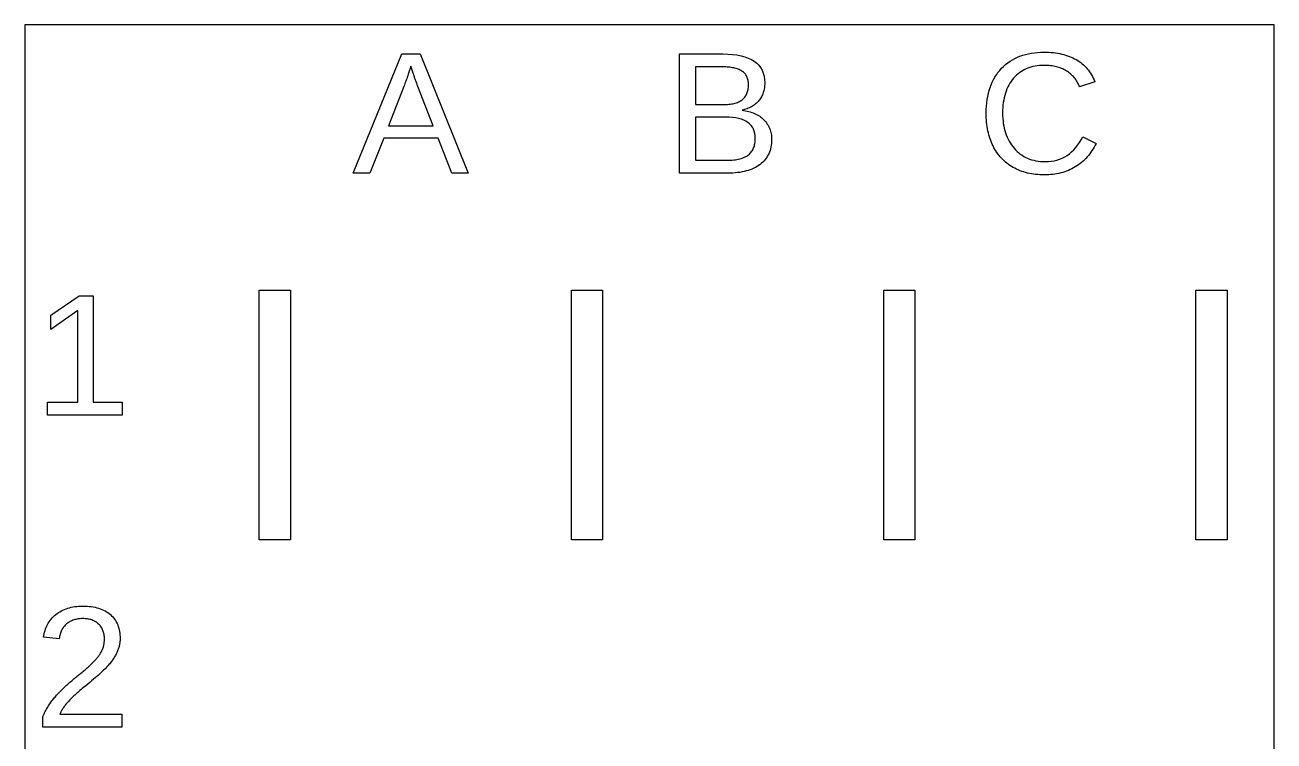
# Model space of a CAD drawing. Header units: metres. Extents: x -16 to 71, y -165 to 331.
# Drawn here: x -15 to 65, y -32.9 to 13 of the extents above; entities that cross this region are included whole.
import ezdxf

# ---------------------------------------------------------------- set-up
doc = ezdxf.new("R2010")
doc.units = ezdxf.units.M

msp = doc.modelspace()

# ---------------------------------------------------------------- linework, layer by layer
for p, q in [((65, 13), (-15, 13)), ((-15, 13), (-15, -165)), ((65, -165), (65, 13)), ((49.4598, 11.193), (49.6574, 11.2213)), ((49.6574, 11.2213), (49.8609, 11.2416)), ((49.8609, 11.2416), (50.0704, 11.2537)), ((50.0704, 11.2537), (50.2858, 11.2578)), ((50.2858, 11.2578), (50.4368, 11.2559)), ((50.4368, 11.2559), (50.5846, 11.2503)), ((50.5846, 11.2503), (50.7294, 11.241)), ((50.7294, 11.241), (50.871, 11.2279)), ((50.871, 11.2279), (51.0094, 11.2111)), ((51.0094, 11.2111), (51.1448, 11.1906)), ((6.02167, 3.5), (9.14104, 11.1438)), ((9.14104, 11.1438), (10.3183, 11.1438)), ((10.3183, 11.1438), (13.3889, 3.5)), ((26.9114, 3.5), (26.9114, 11.1438)), ((26.9114, 11.1438), (29.689, 11.1438)), ((29.689, 11.1438), (30.0149, 11.1366)), ((30.0149, 11.1366), (30.3197, 11.1148)), ((30.3197, 11.1148), (30.6035, 11.0786)), ((30.6035, 11.0786), (30.8663, 11.0279)), ((30.8663, 11.0279), (31.108, 10.9626)), ((31.108, 10.9626), (31.3287, 10.8829)), ((31.3287, 10.8829), (31.5284, 10.7887)), ((31.5284, 10.7887), (31.7071, 10.68)), ((31.7071, 10.68), (31.8648, 10.5568)), ((31.8648, 10.5568), (32.0014, 10.4191)), ((32.0014, 10.4191), (32.1171, 10.2669)), ((47.6779, 10.3471), (47.8102, 10.4644)), ((47.8102, 10.4644), (47.9485, 10.5737)), ((47.9485, 10.5737), (48.0927, 10.6749)), ((48.0927, 10.6749), (48.2428, 10.768)), ((48.2428, 10.768), (48.3988, 10.853)), ((48.3988, 10.853), (48.5608, 10.9299)), ((48.5608, 10.9299), (48.7288, 10.9987)), ((48.7288, 10.9987), (48.9026, 11.0594)), ((48.9026, 11.0594), (49.0824, 11.112)), ((49.0824, 11.112), (49.2681, 11.1566)), ((49.2681, 11.1566), (49.4598, 11.193)), ((50.1402, 10.4082), (49.9881, 10.3987)), ((50.2966, 10.4114), (50.1402, 10.4082)), ((50.3968, 10.41), (50.2966, 10.4114)), ((50.4953, 10.4059), (50.3968, 10.41)), ((50.592, 10.399), (50.4953, 10.4059)), ((51.1448, 11.1906), (51.277, 11.1664)), ((51.277, 11.1664), (51.406, 11.1384)), ((51.406, 11.1384), (51.5319, 11.1067)), ((51.5319, 11.1067), (51.6547, 11.0713)), ((51.6547, 11.0713), (51.7744, 11.0321)), ((51.7744, 11.0321), (51.8909, 10.9892)), ((51.8909, 10.9892), (52.0042, 10.9426)), ((52.0042, 10.9426), (52.1145, 10.8922)), ((52.1145, 10.8922), (52.2216, 10.8381)), ((52.2216, 10.8381), (52.3255, 10.7803)), ((52.3255, 10.7803), (52.4262, 10.7188)), ((52.4262, 10.7188), (52.5235, 10.6538)), ((52.5235, 10.6538), (52.6175, 10.5851)), ((52.6175, 10.5851), (52.708, 10.5128)), ((52.708, 10.5128), (52.7951, 10.4369)), ((52.7951, 10.4369), (52.8789, 10.3574)), ((9.47351, 9.62349), (9.4469, 9.54829)), ((9.49911, 9.69672), (9.47351, 9.62349)), ((9.5237, 9.76793), (9.49911, 9.69672)), ((9.54726, 9.83717), (9.5237, 9.76793)), ((9.56981, 9.9044), (9.54726, 9.83717)), ((9.59134, 9.96965), (9.56981, 9.9044)), ((9.61185, 10.0329), (9.59134, 9.96965)), ((9.63133, 10.0942), (9.61185, 10.0329)), ((9.64981, 10.1534), (9.63133, 10.0942)), ((9.66727, 10.2107), (9.64981, 10.1534)), ((9.71616, 10.3626), (9.66727, 10.2107)), ((9.86263, 9.91231), (9.71616, 10.3626)), ((9.88161, 9.8537), (9.86263, 9.91231)), ((9.90059, 9.79585), (9.88161, 9.8537)), ((9.91957, 9.73877), (9.90059, 9.79585)), ((9.93855, 9.68245), (9.91957, 9.73877)), ((9.95753, 9.62689), (9.93855, 9.68245)), ((9.97652, 9.5721), (9.95753, 9.62689)), ((29.689, 10.3138), (27.9476, 10.3138)), ((27.9476, 10.3138), (27.9476, 7.89423)), ((29.7879, 10.3128), (29.689, 10.3138)), ((29.8838, 10.3097), (29.7879, 10.3128)), ((29.9768, 10.3045), (29.8838, 10.3097)), ((30.0667, 10.2972), (29.9768, 10.3045)), ((30.1537, 10.2879), (30.0667, 10.2972)), ((30.2378, 10.2764), (30.1537, 10.2879)), ((30.3189, 10.263), (30.2378, 10.2764)), ((30.397, 10.2474), (30.3189, 10.263)), ((30.4721, 10.2297), (30.397, 10.2474)), ((30.5443, 10.21), (30.4721, 10.2297)), ((30.6135, 10.1882), (30.5443, 10.21)), ((30.6797, 10.1643), (30.6135, 10.1882)), ((30.743, 10.1383), (30.6797, 10.1643)), ((30.8033, 10.1103), (30.743, 10.1383)), ((30.8607, 10.0802), (30.8033, 10.1103)), ((30.915, 10.048), (30.8607, 10.0802)), ((30.9663, 10.0134), (30.915, 10.048)), ((31.0142, 9.97603), (30.9663, 10.0134)), ((31.0589, 9.9359), (31.0142, 9.97603)), ((31.1002, 9.89304), (31.0589, 9.9359)), ((31.1382, 9.84741), (31.1002, 9.89304)), ((31.1729, 9.79903), (31.1382, 9.84741)), ((31.2043, 9.74788), (31.1729, 9.79903)), ((31.2324, 9.69398), (31.2043, 9.74788)), ((31.2572, 9.63734), (31.2324, 9.69398)), ((31.2787, 9.57794), (31.2572, 9.63734)), ((32.1171, 10.2669), (32.2117, 10.1002)), ((32.2117, 10.1002), (32.2852, 9.91901)), ((32.2852, 9.91901), (32.3378, 9.72333)), ((32.3378, 9.72333), (32.3693, 9.51314)), ((47.0309, 9.49664), (47.1196, 9.65401)), ((47.1196, 9.65401), (47.216, 9.80519)), ((47.216, 9.80519), (47.3201, 9.95018)), ((47.3201, 9.95018), (47.432, 10.089)), ((47.432, 10.089), (47.5515, 10.2216)), ((47.5515, 10.2216), (47.6779, 10.3471)), ((48.4122, 9.69382), (48.3218, 9.59496)), ((48.507, 9.78632), (48.4122, 9.69382)), ((48.6062, 9.87242), (48.507, 9.78632)), ((48.7097, 9.95216), (48.6062, 9.87242)), ((48.8177, 10.0255), (48.7097, 9.95216)), ((48.9301, 10.0925), (48.8177, 10.0255)), ((49.047, 10.1531), (48.9301, 10.0925)), ((49.1682, 10.2073), (49.047, 10.1531)), ((49.2938, 10.2552), (49.1682, 10.2073)), ((49.4238, 10.2966), (49.2938, 10.2552)), ((49.5583, 10.3317), (49.4238, 10.2966)), ((49.6971, 10.3604), (49.5583, 10.3317)), ((49.8404, 10.3827), (49.6971, 10.3604)), ((49.9881, 10.3987), (49.8404, 10.3827)), ((50.6871, 10.3894), (50.592, 10.399)), ((50.7804, 10.377), (50.6871, 10.3894)), ((50.872, 10.3618), (50.7804, 10.377)), ((50.9619, 10.3439), (50.872, 10.3618)), ((51.05, 10.3233), (50.9619, 10.3439)), ((51.1365, 10.2999), (51.05, 10.3233)), ((51.2212, 10.2737), (51.1365, 10.2999)), ((51.3042, 10.2448), (51.2212, 10.2737)), ((51.3855, 10.2131), (51.3042, 10.2448)), ((51.4651, 10.1786), (51.3855, 10.2131)), ((51.5429, 10.1414), (51.4651, 10.1786)), ((51.6191, 10.1015), (51.5429, 10.1414)), ((51.6935, 10.0588), (51.6191, 10.1015)), ((51.7658, 10.0135), (51.6935, 10.0588)), ((51.8356, 9.96573), (51.7658, 10.0135)), ((51.9029, 9.91551), (51.8356, 9.96573)), ((51.9677, 9.86284), (51.9029, 9.91551)), ((52.0299, 9.80771), (51.9677, 9.86284)), ((52.0896, 9.75012), (52.0299, 9.80771)), ((52.1468, 9.69006), (52.0896, 9.75012)), ((52.2014, 9.62755), (52.1468, 9.69006)), ((52.2536, 9.56258), (52.2014, 9.62755)), ((52.8789, 10.3574), (52.9592, 10.2744)), ((52.9592, 10.2744), (53.0362, 10.1877)), ((53.0362, 10.1877), (53.1098, 10.0974)), ((53.1098, 10.0974), (53.18, 10.0035)), ((53.18, 10.0035), (53.2468, 9.90596)), ((53.2468, 9.90596), (53.3102, 9.80484)), ((53.3102, 9.80484), (53.3702, 9.70013)), ((53.3702, 9.70013), (53.4268, 9.59183)), ((9.26584, 9.05519), (8.28935, 6.54343)), ((9.29855, 9.14235), (9.26584, 9.05519)), ((9.33026, 9.22752), (9.29855, 9.14235)), ((9.36095, 9.3107), (9.33026, 9.22752)), ((9.39061, 9.39189), (9.36095, 9.3107)), ((9.41927, 9.47108), (9.39061, 9.39189)), ((9.4469, 9.54829), (9.41927, 9.47108)), ((9.99551, 9.51807), (9.97652, 9.5721)), ((10.0145, 9.4648), (9.99551, 9.51807)), ((10.0335, 9.41228), (10.0145, 9.4648)), ((10.0525, 9.36053), (10.0335, 9.41228)), ((10.0715, 9.30956), (10.0525, 9.36053)), ((10.0904, 9.25934), (10.0715, 9.30956)), ((10.1094, 9.20987), (10.0904, 9.25934)), ((10.1284, 9.16118), (10.1094, 9.20987)), ((10.1474, 9.11325), (10.1284, 9.16118)), ((10.1664, 9.06607), (10.1474, 9.11325)), ((11.1483, 6.54343), (10.1664, 9.06607)), ((31.2969, 9.51578), (31.2787, 9.57794)), ((31.3118, 9.45087), (31.2969, 9.51578)), ((31.2982, 8.79279), (31.3126, 8.86176)), ((31.3233, 9.38321), (31.3118, 9.45087)), ((31.3126, 8.86176), (31.3238, 8.93333)), ((31.3316, 9.31279), (31.3233, 9.38321)), ((31.3238, 8.93333), (31.3318, 9.00751)), ((31.3366, 9.23961), (31.3316, 9.31279)), ((31.3318, 9.00751), (31.3366, 9.08429)), ((31.3382, 9.16367), (31.3366, 9.23961)), ((31.3366, 9.08429), (31.3382, 9.16367)), ((32.3264, 8.81038), (32.3071, 8.73662)), ((32.3427, 8.88582), (32.3264, 8.81038)), ((32.3561, 8.96295), (32.3427, 8.88582)), ((32.3665, 9.04179), (32.3561, 8.96295)), ((32.3739, 9.12233), (32.3665, 9.04179)), ((32.3693, 9.51314), (32.3798, 9.28847)), ((32.3783, 9.20454), (32.3739, 9.12233)), ((32.3798, 9.28847), (32.3783, 9.20454)), ((46.7031, 8.61699), (46.7532, 8.8053)), ((46.7532, 8.8053), (46.8111, 8.98741)), ((46.8111, 8.98741), (46.8766, 9.16335)), ((46.8766, 9.16335), (46.9499, 9.33308)), ((46.9499, 9.33308), (47.0309, 9.49664)), ((47.8921, 8.89758), (47.8398, 8.76482)), ((47.95, 9.02562), (47.8921, 8.89758)), ((48.0133, 9.14894), (47.95, 9.02562)), ((48.0822, 9.26753), (48.0133, 9.14894)), ((48.1566, 9.38139), (48.0822, 9.26753)), ((48.2364, 9.49054), (48.1566, 9.38139)), ((48.3218, 9.59496), (48.2364, 9.49054)), ((52.3032, 9.49515), (52.2536, 9.56258)), ((52.3503, 9.42526), (52.3032, 9.49515)), ((52.3949, 9.35292), (52.3503, 9.42526)), ((52.437, 9.27812), (52.3949, 9.35292)), ((52.4765, 9.20085), (52.437, 9.27812)), ((52.5135, 9.12114), (52.4765, 9.20085)), ((52.548, 9.03896), (52.5135, 9.12114)), ((53.5299, 9.3644), (52.548, 9.03896)), ((53.4268, 9.59183), (53.4801, 9.4799)), ((53.4801, 9.4799), (53.5299, 9.3644)), ((30.4898, 7.99292), (30.5623, 8.01608)), ((30.5623, 8.01608), (30.6316, 8.04166)), ((30.6316, 8.04166), (30.6976, 8.06969)), ((30.6976, 8.06969), (30.7603, 8.10014)), ((30.7603, 8.10014), (30.8197, 8.13304)), ((30.8197, 8.13304), (30.8758, 8.16838)), ((30.8758, 8.16838), (30.9286, 8.20615)), ((30.9286, 8.20615), (30.9782, 8.24646)), ((30.9782, 8.24646), (31.0246, 8.28937)), ((31.0246, 8.28937), (31.0678, 8.33488)), ((31.0678, 8.33488), (31.1078, 8.383)), ((31.1078, 8.383), (31.1446, 8.43372)), ((31.1446, 8.43372), (31.1782, 8.48706)), ((31.1782, 8.48706), (31.2086, 8.54298)), ((31.2086, 8.54298), (31.2358, 8.60153)), ((31.2358, 8.60153), (31.2598, 8.66267)), ((31.2598, 8.66267), (31.2806, 8.72644)), ((31.2806, 8.72644), (31.2982, 8.79279)), ((31.9002, 8.03867), (31.8466, 7.98695)), ((31.9514, 8.09274), (31.9002, 8.03867)), ((32.0001, 8.14919), (31.9514, 8.09274)), ((32.0461, 8.20769), (32.0001, 8.14919)), ((32.0891, 8.26787), (32.0461, 8.20769)), ((32.1291, 8.32974), (32.0891, 8.26787)), ((32.1662, 8.39331), (32.1291, 8.32974)), ((32.2003, 8.45859), (32.1662, 8.39331)), ((32.2315, 8.52556), (32.2003, 8.45859)), ((32.2597, 8.59421), (32.2315, 8.52556)), ((32.2849, 8.66457), (32.2597, 8.59421)), ((32.3071, 8.73662), (32.2849, 8.66457)), ((46.5797, 7.80188), (46.5989, 8.01494)), ((46.5989, 8.01494), (46.6259, 8.2218)), ((46.6259, 8.2218), (46.6606, 8.42249)), ((46.6606, 8.42249), (46.7031, 8.61699)), ((47.6607, 8.03006), (47.6414, 7.86893)), ((47.6855, 8.18646), (47.6607, 8.03006)), ((47.7158, 8.33813), (47.6855, 8.18646)), ((47.7516, 8.48509), (47.7158, 8.33813)), ((47.7929, 8.62732), (47.7516, 8.48509)), ((47.8398, 8.76482), (47.7929, 8.62732)), ((27.9476, 7.89423), (29.689, 7.89423)), ((29.689, 7.89423), (29.7911, 7.89545)), ((29.7911, 7.89545), (29.89, 7.89911)), ((29.89, 7.89911), (29.9855, 7.9052)), ((29.9855, 7.9052), (30.0778, 7.91373)), ((30.0778, 7.91373), (30.1667, 7.9247)), ((30.1667, 7.9247), (30.2524, 7.9381)), ((30.2524, 7.9381), (30.3348, 7.95393)), ((30.3348, 7.95393), (30.4139, 7.97221)), ((30.4139, 7.97221), (30.4898, 7.99292)), ((31.0115, 7.55164), (30.9259, 7.53079)), ((30.9259, 7.53079), (31.0382, 7.51569)), ((31.0946, 7.57486), (31.0115, 7.55164)), ((31.0382, 7.51569), (31.1472, 7.49751)), ((31.1752, 7.60045), (31.0946, 7.57486)), ((31.1472, 7.49751), (31.253, 7.47626)), ((31.2534, 7.62842), (31.1752, 7.60045)), ((31.253, 7.47626), (31.3555, 7.45193)), ((31.3292, 7.65877), (31.2534, 7.62842)), ((31.4025, 7.69148), (31.3292, 7.65877)), ((31.3555, 7.45193), (31.4547, 7.42453)), ((31.4733, 7.72656), (31.4025, 7.69148)), ((31.4547, 7.42453), (31.5507, 7.39407)), ((31.5417, 7.76404), (31.4733, 7.72656)), ((31.6076, 7.80386), (31.5417, 7.76404)), ((31.5507, 7.39407), (31.6434, 7.36052)), ((31.671, 7.84608), (31.6076, 7.80386)), ((31.6434, 7.36052), (31.7328, 7.32391)), ((31.732, 7.89067), (31.671, 7.84608)), ((31.7905, 7.93762), (31.732, 7.89067)), ((31.7328, 7.32391), (31.819, 7.28423)), ((31.8466, 7.98695), (31.7905, 7.93762)), ((31.819, 7.28423), (31.902, 7.24147)), ((31.902, 7.24147), (31.9816, 7.19563)), ((46.5642, 7.35719), (46.5681, 7.58263)), ((46.566, 7.2059), (46.5642, 7.35719)), ((46.5711, 7.05716), (46.566, 7.2059)), ((46.5681, 7.58263), (46.5797, 7.80188)), ((47.6194, 7.5325), (47.6166, 7.35719)), ((47.6166, 7.35719), (47.6195, 7.1837)), ((47.6277, 7.70308), (47.6194, 7.5325)), ((47.6414, 7.86893), (47.6277, 7.70308)), ((8.28935, 6.54343), (11.1483, 6.54343)), ((29.8789, 7.08591), (27.9476, 7.08591)), ((27.9476, 7.08591), (27.9476, 4.32999)), ((30.1088, 7.08064), (29.8789, 7.08591)), ((30.3239, 7.0648), (30.1088, 7.08064)), ((30.5241, 7.03842), (30.3239, 7.0648)), ((30.7096, 7.00148), (30.5241, 7.03842)), ((30.8802, 6.95399), (30.7096, 7.00148)), ((31.0359, 6.89595), (30.8802, 6.95399)), ((31.1768, 6.82736), (31.0359, 6.89595)), ((31.3029, 6.74821), (31.1768, 6.82736)), ((31.4142, 6.65851), (31.3029, 6.74821)), ((31.5106, 6.55826), (31.4142, 6.65851)), ((31.5922, 6.44745), (31.5106, 6.55826)), ((31.6589, 6.32608), (31.5922, 6.44745)), ((31.9816, 7.19563), (32.058, 7.14673)), ((32.058, 7.14673), (32.1311, 7.09476)), ((32.1311, 7.09476), (32.201, 7.0397)), ((32.201, 7.0397), (32.2676, 6.98158)), ((32.2676, 6.98158), (32.3309, 6.92039)), ((32.3309, 6.92039), (32.3907, 6.85664)), ((32.3907, 6.85664), (32.4467, 6.79085)), ((32.4467, 6.79085), (32.4987, 6.72298)), ((32.4987, 6.72298), (32.5469, 6.65306)), ((32.5469, 6.65306), (32.5913, 6.5811)), ((32.5913, 6.5811), (32.6318, 6.50706)), ((32.6318, 6.50706), (32.6684, 6.43098)), ((32.6684, 6.43098), (32.7012, 6.35286)), ((46.5798, 6.911), (46.5711, 7.05716)), ((46.5919, 6.76738), (46.5798, 6.911)), ((46.6074, 6.62634), (46.5919, 6.76738)), ((46.6264, 6.48787), (46.6074, 6.62634)), ((46.6488, 6.35196), (46.6264, 6.48787)), ((47.6195, 7.1837), (47.6281, 7.01451)), ((47.6281, 7.01451), (47.6425, 6.84962)), ((47.6425, 6.84962), (47.6626, 6.68904)), ((47.6626, 6.68904), (47.6884, 6.53276)), ((47.6884, 6.53276), (47.72, 6.38078)), ((7.97472, 5.73511), (7.09583, 3.5)), ((11.4575, 5.73511), (7.97472, 5.73511)), ((12.3309, 3.5), (11.4575, 5.73511)), ((31.7108, 6.19417), (31.6589, 6.32608)), ((31.7479, 6.05171), (31.7108, 6.19417)), ((31.7702, 5.89868), (31.7479, 6.05171)), ((31.7776, 5.73511), (31.7702, 5.89868)), ((31.7708, 5.56558), (31.7759, 5.64899)), ((31.7759, 5.64899), (31.7776, 5.73511)), ((32.7012, 6.35286), (32.7301, 6.27266)), ((32.7301, 6.27266), (32.7552, 6.19041)), ((32.7552, 6.19041), (32.7764, 6.10611)), ((32.7764, 6.10611), (32.7938, 6.01974)), ((32.7938, 6.01974), (32.8073, 5.93134)), ((32.8073, 5.93134), (32.8169, 5.84087)), ((32.8169, 5.84087), (32.8227, 5.74834)), ((32.8246, 5.65375), (32.8217, 5.52803)), ((32.8227, 5.74834), (32.8246, 5.65375)), ((46.6748, 6.21861), (46.6488, 6.35196)), ((46.7041, 6.08783), (46.6748, 6.21861)), ((46.7369, 5.95961), (46.7041, 6.08783)), ((46.7732, 5.83395), (46.7369, 5.95961)), ((46.8129, 5.71086), (46.7732, 5.83395)), ((46.8561, 5.59035), (46.8129, 5.71086)), ((47.72, 6.38078), (47.7573, 6.23311)), ((47.7573, 6.23311), (47.8004, 6.08974)), ((47.8004, 6.08974), (47.8492, 5.95065)), ((47.8492, 5.95065), (47.9038, 5.81589)), ((47.9038, 5.81589), (47.9641, 5.68541)), ((47.9641, 5.68541), (48.0301, 5.55925)), ((52.5396, 5.46017), (52.65, 5.64023)), ((52.65, 5.64023), (52.7542, 5.83272)), ((52.7542, 5.83272), (53.6004, 5.40959)), ((31.4453, 4.77621), (31.4911, 4.82707)), ((31.4911, 4.82707), (31.5335, 4.88065)), ((31.5335, 4.88065), (31.5725, 4.93694)), ((31.5725, 4.93694), (31.6081, 4.99594)), ((31.6081, 4.99594), (31.6403, 5.05765)), ((31.6403, 5.05765), (31.6691, 5.12207)), ((31.6691, 5.12207), (31.6945, 5.18921)), ((31.6945, 5.18921), (31.7166, 5.25906)), ((31.7166, 5.25906), (31.7352, 5.33162)), ((31.7352, 5.33162), (31.7505, 5.40689)), ((31.7505, 5.40689), (31.7623, 5.48488)), ((31.7623, 5.48488), (31.7708, 5.56558)), ((32.6824, 4.84802), (32.6388, 4.74707)), ((32.7201, 4.95251), (32.6824, 4.84802)), ((32.7521, 5.06053), (32.7201, 4.95251)), ((32.7782, 5.1721), (32.7521, 5.06053)), ((32.7985, 5.2872), (32.7782, 5.1721)), ((32.813, 5.40585), (32.7985, 5.2872)), ((32.8217, 5.52803), (32.813, 5.40585)), ((46.9027, 5.47238), (46.8561, 5.59035)), ((46.9528, 5.35698), (46.9027, 5.47238)), ((47.0063, 5.24416), (46.9528, 5.35698)), ((47.0632, 5.13422), (47.0063, 5.24416)), ((47.1231, 5.0275), (47.0632, 5.13422)), ((47.1862, 4.924), (47.1231, 5.0275)), ((47.2525, 4.82372), (47.1862, 4.924)), ((47.3219, 4.72665), (47.2525, 4.82372)), ((48.0301, 5.55925), (48.1019, 5.43738)), ((48.1019, 5.43738), (48.1794, 5.31981)), ((48.1794, 5.31981), (48.2627, 5.20656)), ((48.2627, 5.20656), (48.3517, 5.0976)), ((48.3517, 5.0976), (48.4456, 4.99413)), ((48.4456, 4.99413), (48.5435, 4.89734)), ((48.5435, 4.89734), (48.6456, 4.80724)), ((48.6456, 4.80724), (48.7516, 4.72379)), ((51.8942, 4.74612), (52.0358, 4.86411)), ((52.0358, 4.86411), (52.1711, 4.99449)), ((52.1711, 4.99449), (52.3001, 5.1373)), ((52.3001, 5.1373), (52.423, 5.29253)), ((52.423, 5.29253), (52.5396, 5.46017)), ((53.2681, 4.83859), (53.1927, 4.73544)), ((53.3405, 4.94542), (53.2681, 4.83859)), ((53.41, 5.05592), (53.3405, 4.94542)), ((53.4764, 5.17012), (53.41, 5.05592)), ((53.5399, 5.28801), (53.4764, 5.17012)), ((53.6004, 5.40959), (53.5399, 5.28801)), ((27.9476, 4.32999), (29.9602, 4.32999)), ((29.9602, 4.32999), (30.0769, 4.33138)), ((30.0769, 4.33138), (30.1895, 4.33549)), ((30.1895, 4.33549), (30.2981, 4.34239)), ((30.2981, 4.34239), (30.4027, 4.35204)), ((30.4027, 4.35204), (30.5033, 4.36443)), ((30.5033, 4.36443), (30.5998, 4.37958)), ((30.5998, 4.37958), (30.6923, 4.39749)), ((30.6923, 4.39749), (30.7807, 4.41815)), ((30.7807, 4.41815), (30.8652, 4.44157)), ((30.8652, 4.44157), (30.9456, 4.46774)), ((30.9456, 4.46774), (31.022, 4.49667)), ((31.022, 4.49667), (31.0944, 4.52835)), ((31.0944, 4.52835), (31.1627, 4.56279)), ((31.1627, 4.56279), (31.227, 4.59998)), ((31.227, 4.59998), (31.2873, 4.63992)), ((31.2873, 4.63992), (31.3436, 4.68263)), ((31.3436, 4.68263), (31.3961, 4.72807)), ((31.3961, 4.72807), (31.4453, 4.77621)), ((32.0814, 4.06688), (31.9863, 3.99823)), ((32.1714, 4.13951), (32.0814, 4.06688)), ((32.2556, 4.21568), (32.1714, 4.13951)), ((32.334, 4.29541), (32.2556, 4.21568)), ((32.4066, 4.37866), (32.334, 4.29541)), ((32.4734, 4.46545), (32.4066, 4.37866)), ((32.5343, 4.55579), (32.4734, 4.46545)), ((32.5895, 4.64966), (32.5343, 4.55579)), ((32.6388, 4.74707), (32.5895, 4.64966)), ((47.3944, 4.63283), (47.3219, 4.72665)), ((47.47, 4.54221), (47.3944, 4.63283)), ((47.5488, 4.45482), (47.47, 4.54221)), ((47.6308, 4.37064), (47.5488, 4.45482)), ((47.7158, 4.28969), (47.6308, 4.37064)), ((47.804, 4.21194), (47.7158, 4.28969)), ((47.8954, 4.13744), (47.804, 4.21194)), ((47.9898, 4.06615), (47.8954, 4.13744)), ((48.0874, 3.99808), (47.9898, 4.06615)), ((48.7516, 4.72379), (48.8617, 4.64703)), ((48.8617, 4.64703), (48.9759, 4.57693)), ((48.9759, 4.57693), (49.0941, 4.51353)), ((49.0941, 4.51353), (49.2163, 4.45679)), ((49.2163, 4.45679), (49.3426, 4.40672)), ((49.3426, 4.40672), (49.4729, 4.36334)), ((49.4729, 4.36334), (49.6073, 4.32663)), ((49.6073, 4.32663), (49.7458, 4.29659)), ((49.7458, 4.29659), (49.8883, 4.27322)), ((49.8883, 4.27322), (50.0348, 4.25655)), ((50.0348, 4.25655), (50.1854, 4.24654)), ((50.1854, 4.24654), (50.34, 4.24319)), ((50.34, 4.24319), (50.5376, 4.2494)), ((50.5376, 4.2494), (50.729, 4.26804)), ((50.729, 4.26804), (50.9141, 4.29907)), ((50.9141, 4.29907), (51.0931, 4.34254)), ((51.0931, 4.34254), (51.2658, 4.39842)), ((51.2658, 4.39842), (51.4322, 4.46672)), ((51.4322, 4.46672), (51.5925, 4.54744)), ((51.5925, 4.54744), (51.7465, 4.64058)), ((51.7465, 4.64058), (51.8942, 4.74612)), ((52.4816, 4.04309), (52.3793, 3.97313)), ((52.581, 4.11673), (52.4816, 4.04309)), ((52.6773, 4.19405), (52.581, 4.11673)), ((52.7707, 4.27507), (52.6773, 4.19405)), ((52.8611, 4.35977), (52.7707, 4.27507)), ((52.9484, 4.44815), (52.8611, 4.35977)), ((53.0328, 4.54024), (52.9484, 4.44815)), ((53.1142, 4.636), (53.0328, 4.54024)), ((53.1927, 4.73544), (53.1142, 4.636)), ((7.09583, 3.5), (6.02167, 3.5)), ((13.3889, 3.5), (12.3309, 3.5)), ((30.0145, 3.5), (26.9114, 3.5)), ((30.1777, 3.50221), (30.0145, 3.5)), ((30.3363, 3.50885), (30.1777, 3.50221)), ((30.4905, 3.51993), (30.3363, 3.50885)), ((30.6401, 3.53542), (30.4905, 3.51993)), ((30.7851, 3.55536), (30.6401, 3.53542)), ((30.9256, 3.57971), (30.7851, 3.55536)), ((31.0616, 3.60849), (30.9256, 3.57971)), ((31.1931, 3.64171), (31.0616, 3.60849)), ((31.32, 3.67935), (31.1931, 3.64171)), ((31.4424, 3.72144), (31.32, 3.67935)), ((31.5602, 3.76793), (31.4424, 3.72144)), ((31.6736, 3.81886), (31.5602, 3.76793)), ((31.7823, 3.87422), (31.6736, 3.81886)), ((31.8866, 3.93401), (31.7823, 3.87422)), ((31.9863, 3.99823), (31.8866, 3.93401)), ((48.1882, 3.93323), (48.0874, 3.99808)), ((48.2921, 3.8716), (48.1882, 3.93323)), ((48.3987, 3.81346), (48.2921, 3.8716)), ((48.5078, 3.75908), (48.3987, 3.81346)), ((48.6194, 3.70844), (48.5078, 3.75908)), ((48.7334, 3.66156), (48.6194, 3.70844)), ((48.8498, 3.61842), (48.7334, 3.66156)), ((48.9686, 3.57904), (48.8498, 3.61842)), ((49.0899, 3.54341), (48.9686, 3.57904)), ((49.2137, 3.51154), (49.0899, 3.54341)), ((49.3398, 3.48341), (49.2137, 3.51154)), ((49.4684, 3.45905), (49.3398, 3.48341)), ((49.5995, 3.43842), (49.4684, 3.45905)), ((49.7329, 3.42154), (49.5995, 3.43842)), ((49.8688, 3.4084), (49.7329, 3.42154)), ((50.0072, 3.39903), (49.8688, 3.4084)), ((50.148, 3.3934), (50.0072, 3.39903)), ((50.2912, 3.39153), (50.148, 3.3934)), ((50.4312, 3.39354), (50.2912, 3.39153)), ((50.569, 3.39958), (50.4312, 3.39354)), ((50.7047, 3.40965), (50.569, 3.39958)), ((50.8383, 3.42374), (50.7047, 3.40965)), ((50.9697, 3.44185), (50.8383, 3.42374)), ((51.099, 3.464), (50.9697, 3.44185)), ((51.2261, 3.49017), (51.099, 3.464)), ((51.3511, 3.52036), (51.2261, 3.49017)), ((51.474, 3.55458), (51.3511, 3.52036)), ((51.5947, 3.59282), (51.474, 3.55458)), ((51.7132, 3.6351), (51.5947, 3.59282)), ((51.8297, 3.6814), (51.7132, 3.6351)), ((51.944, 3.73174), (51.8297, 3.6814)), ((52.0561, 3.78609), (51.944, 3.73174)), ((52.1661, 3.84447), (52.0561, 3.78609)), ((52.274, 3.90688), (52.1661, 3.84447)), ((52.3793, 3.97313), (52.274, 3.90688)), ((0, -20), (0, -4)), ((0, -4), (2, -4)), ((2, -4), (2, -20)), ((20, -20), (20, -4)), ((20, -4), (22, -4)), ((22, -4), (22, -20)), ((40, -20), (40, -4)), ((40, -4), (42, -4)), ((42, -4), (42, -20)), ((60, -20), (60, -4)), ((60, -4), (62, -4)), ((62, -4), (62, -20)), ((-13.3404, -5.59848), (-11.5338, -4.35617)), ((-11.5338, -4.35617), (-10.6333, -4.35617)), ((-10.6333, -4.35617), (-10.6333, -11.17)), ((-11.6152, -5.28929), (-13.3404, -6.52072)), ((-13.3404, -6.52072), (-13.3404, -5.59848)), ((-11.6152, -11.17), (-11.6152, -5.28929)), ((-13.5628, -12), (-13.5628, -11.17)), ((-13.5628, -11.17), (-11.6152, -11.17)), ((-10.6333, -11.17), (-8.77254, -11.17)), ((-8.77254, -11.17), (-8.77254, -12)), ((-8.77254, -12), (-13.5628, -12)), ((2, -20), (0, -20)), ((22, -20), (20, -20)), ((42, -20), (40, -20)), ((62, -20), (60, -20)), ((-13.11, -24.8541), (-13.0285, -24.7848)), ((-13.0285, -24.7848), (-12.9432, -24.7191)), ((-12.9432, -24.7191), (-12.855, -24.6576)), ((-12.855, -24.6576), (-12.7638, -24.6004)), ((-12.7638, -24.6004), (-12.6696, -24.5474)), ((-12.6696, -24.5474), (-12.5724, -24.4987)), ((-12.5724, -24.4987), (-12.4722, -24.4542)), ((-12.4722, -24.4542), (-12.369, -24.4139)), ((-12.369, -24.4139), (-12.2628, -24.3779)), ((-12.2628, -24.3779), (-12.1537, -24.3461)), ((-12.1537, -24.3461), (-12.0415, -24.3185)), ((-12.0415, -24.3185), (-11.9264, -24.2952)), ((-11.9264, -24.2952), (-11.8083, -24.2762)), ((-11.8083, -24.2762), (-11.6872, -24.2613)), ((-11.6872, -24.2613), (-11.5631, -24.2507)), ((-11.5631, -24.2507), (-11.436, -24.2444)), ((-11.436, -24.2444), (-11.306, -24.2422)), ((-11.306, -24.2422), (-11.1636, -24.2444)), ((-11.1636, -24.2444), (-11.0255, -24.2508)), ((-11.0255, -24.2508), (-10.8914, -24.2614)), ((-10.8914, -24.2614), (-10.7616, -24.2763)), ((-10.7616, -24.2763), (-10.636, -24.2955)), ((-10.636, -24.2955), (-10.5145, -24.3189)), ((-10.5145, -24.3189), (-10.3972, -24.3466)), ((-10.3972, -24.3466), (-10.2841, -24.3785)), ((-10.2841, -24.3785), (-10.1751, -24.4147)), ((-10.1751, -24.4147), (-10.0703, -24.4552)), ((-10.0703, -24.4552), (-9.96973, -24.4999)), ((-9.96973, -24.4999), (-9.87329, -24.5489)), ((-9.87329, -24.5489), (-9.78104, -24.6022)), ((-9.78104, -24.6022), (-9.69296, -24.6597)), ((-9.69296, -24.6597), (-9.60907, -24.7214)), ((-9.60907, -24.7214), (-9.52934, -24.7874)), ((-9.52934, -24.7874), (-9.45412, -24.8574)), ((-13.6466, -25.6091), (-13.6045, -25.5135)), ((-13.6045, -25.5135), (-13.5581, -25.4209)), ((-13.5581, -25.4209), (-13.5072, -25.3311)), ((-13.5072, -25.3311), (-13.452, -25.2443)), ((-13.452, -25.2443), (-13.3924, -25.1604)), ((-13.3924, -25.1604), (-13.3284, -25.0794)), ((-13.3284, -25.0794), (-13.26, -25.0014)), ((-13.26, -25.0014), (-13.1872, -24.9263)), ((-13.1872, -24.9263), (-13.11, -24.8541)), ((-12.5153, -25.5709), (-12.5541, -25.6229)), ((-12.4739, -25.521), (-12.5153, -25.5709)), ((-12.4299, -25.4733), (-12.4739, -25.521)), ((-12.3833, -25.4277), (-12.4299, -25.4733)), ((-12.3341, -25.3842), (-12.3833, -25.4277)), ((-12.2827, -25.3432), (-12.3341, -25.3842)), ((-12.2296, -25.3048), (-12.2827, -25.3432)), ((-12.1748, -25.269), (-12.2296, -25.3048)), ((-12.1182, -25.2359), (-12.1748, -25.269)), ((-12.06, -25.2054), (-12.1182, -25.2359)), ((-12, -25.1776), (-12.06, -25.2054)), ((-11.9384, -25.1524), (-12, -25.1776)), ((-11.875, -25.1299), (-11.9384, -25.1524)), ((-11.8098, -25.11), (-11.875, -25.1299)), ((-11.743, -25.0928), (-11.8098, -25.11)), ((-11.6745, -25.0782), (-11.743, -25.0928)), ((-11.6042, -25.0663), (-11.6745, -25.0782)), ((-11.5322, -25.0571), (-11.6042, -25.0663)), ((-11.4585, -25.0504), (-11.5322, -25.0571)), ((-11.3831, -25.0464), (-11.4585, -25.0504)), ((-11.306, -25.0451), (-11.3831, -25.0464)), ((-11.2251, -25.0465), (-11.306, -25.0451)), ((-11.1464, -25.0506), (-11.2251, -25.0465)), ((-11.0699, -25.0573), (-11.1464, -25.0506)), ((-10.9957, -25.0668), (-11.0699, -25.0573)), ((-10.9238, -25.079), (-10.9957, -25.0668)), ((-10.8541, -25.0939), (-10.9238, -25.079)), ((-10.7867, -25.1116), (-10.8541, -25.0939)), ((-10.7215, -25.1319), (-10.7867, -25.1116)), ((-10.6585, -25.155), (-10.7215, -25.1319)), ((-10.5978, -25.1808), (-10.6585, -25.155)), ((-10.5393, -25.2092), (-10.5978, -25.1808)), ((-10.4831, -25.2404), (-10.5393, -25.2092)), ((-10.4291, -25.2743), (-10.4831, -25.2404)), ((-10.3774, -25.311), (-10.4291, -25.2743)), ((-10.3279, -25.3503), (-10.3774, -25.311)), ((-10.2807, -25.3923), (-10.3279, -25.3503)), ((-10.236, -25.4368), (-10.2807, -25.3923)), ((-10.1942, -25.4835), (-10.236, -25.4368)), ((-10.1553, -25.5324), (-10.1942, -25.4835)), ((-10.1193, -25.5836), (-10.1553, -25.5324)), ((-10.0861, -25.6369), (-10.1193, -25.5836)), ((-9.45412, -24.8574), (-9.38374, -24.9309)), ((-9.38374, -24.9309), (-9.31822, -25.008)), ((-9.31822, -25.008), (-9.25757, -25.0887)), ((-9.25757, -25.0887), (-9.20175, -25.173)), ((-9.20175, -25.173), (-9.15079, -25.2608)), ((-9.15079, -25.2608), (-9.10469, -25.3522)), ((-9.10469, -25.3522), (-9.06343, -25.4473)), ((-9.06343, -25.4473), (-9.02704, -25.5459)), ((-9.02704, -25.5459), (-8.9955, -25.648)), ((-13.8069, -26.2441), (-13.7912, -26.131)), ((-12.8087, -26.3363), (-13.8069, -26.2441)), ((-13.7912, -26.131), (-13.771, -26.0207)), ((-13.771, -26.0207), (-13.7465, -25.9135)), ((-13.7465, -25.9135), (-13.7176, -25.8091)), ((-13.7176, -25.8091), (-13.6843, -25.7076)), ((-13.6843, -25.7076), (-13.6466, -25.6091)), ((-12.7986, -26.2608), (-12.8087, -26.3363)), ((-12.7859, -26.1873), (-12.7986, -26.2608)), ((-12.7705, -26.1161), (-12.7859, -26.1873)), ((-12.7526, -26.0469), (-12.7705, -26.1161)), ((-12.7321, -25.9799), (-12.7526, -26.0469)), ((-12.7089, -25.9151), (-12.7321, -25.9799)), ((-12.6832, -25.8524), (-12.7089, -25.9151)), ((-12.6548, -25.7918), (-12.6832, -25.8524)), ((-12.6238, -25.7334), (-12.6548, -25.7918)), ((-12.5903, -25.6771), (-12.6238, -25.7334)), ((-12.5541, -25.6229), (-12.5903, -25.6771)), ((-10.0559, -25.6924), (-10.0861, -25.6369)), ((-10.0285, -25.7501), (-10.0559, -25.6924)), ((-10.004, -25.8101), (-10.0285, -25.7501)), ((-9.98236, -25.8722), (-10.004, -25.8101)), ((-9.96362, -25.9366), (-9.98236, -25.8722)), ((-9.94777, -26.0031), (-9.96362, -25.9366)), ((-9.9348, -26.0718), (-9.94777, -26.0031)), ((-9.92471, -26.1428), (-9.9348, -26.0718)), ((-9.9175, -26.216), (-9.92471, -26.1428)), ((-9.91318, -26.2913), (-9.9175, -26.216)), ((-9.91174, -26.3689), (-9.91318, -26.2913)), ((-9.91257, -26.4268), (-9.91174, -26.3689)), ((-8.9955, -25.648), (-8.9688, -25.7538)), ((-8.9688, -25.7538), (-8.94696, -25.8631)), ((-8.94696, -25.8631), (-8.92998, -25.9761)), ((-8.92998, -25.9761), (-8.91785, -26.0926)), ((-8.91785, -26.0926), (-8.91057, -26.2127)), ((-8.90894, -26.3919), (-8.91132, -26.4474)), ((-8.91057, -26.2127), (-8.90814, -26.3363)), ((-8.90814, -26.3363), (-8.90894, -26.3919)), ((-10.1261, -27.2043), (-10.1001, -27.1578)), ((-10.1001, -27.1578), (-10.0758, -27.1106)), ((-10.0758, -27.1106), (-10.0532, -27.0625)), ((-10.0532, -27.0625), (-10.0323, -27.0137)), ((-10.0323, -27.0137), (-10.013, -26.9642)), ((-10.013, -26.9642), (-9.99545, -26.9139)), ((-9.99545, -26.9139), (-9.97955, -26.8628)), ((-9.97955, -26.8628), (-9.96532, -26.811)), ((-9.96532, -26.811), (-9.95276, -26.7584)), ((-9.95276, -26.7584), (-9.94188, -26.705)), ((-9.94188, -26.705), (-9.93266, -26.6509)), ((-9.93266, -26.6509), (-9.92513, -26.596)), ((-9.92513, -26.596), (-9.91927, -26.5404)), ((-9.91927, -26.5404), (-9.91508, -26.484)), ((-9.91508, -26.484), (-9.91257, -26.4268)), ((-9.08694, -27.1656), (-9.11157, -27.2206)), ((-9.06389, -27.1106), (-9.08694, -27.1656)), ((-9.04243, -27.0556), (-9.06389, -27.1106)), ((-9.02257, -27.0005), (-9.04243, -27.0556)), ((-9.00429, -26.9454), (-9.02257, -27.0005)), ((-8.98761, -26.8902), (-9.00429, -26.9454)), ((-8.9725, -26.835), (-8.98761, -26.8902)), ((-8.959, -26.7798), (-8.9725, -26.835)), ((-8.94708, -26.7245), (-8.959, -26.7798)), ((-8.93674, -26.6692), (-8.94708, -26.7245)), ((-8.92801, -26.6138), (-8.93674, -26.6692)), ((-8.92085, -26.5584), (-8.92801, -26.6138)), ((-8.91528, -26.5029), (-8.92085, -26.5584)), ((-8.91132, -26.4474), (-8.91528, -26.5029)), ((-10.8207, -28.0357), (-10.7757, -27.9937)), ((-10.7757, -27.9937), (-10.7313, -27.9516)), ((-10.7313, -27.9516), (-10.6876, -27.9096)), ((-10.6876, -27.9096), (-10.6447, -27.8674)), ((-10.6447, -27.8674), (-10.6029, -27.825)), ((-10.6029, -27.825), (-10.562, -27.7823)), ((-10.562, -27.7823), (-10.5223, -27.7394)), ((-10.5223, -27.7394), (-10.4836, -27.6962)), ((-10.4836, -27.6962), (-10.4459, -27.6527)), ((-10.4459, -27.6527), (-10.4092, -27.609)), ((-10.4092, -27.609), (-10.3736, -27.5651)), ((-10.3736, -27.5651), (-10.339, -27.5209)), ((-10.339, -27.5209), (-10.3055, -27.4764)), ((-10.3055, -27.4764), (-10.273, -27.4317)), ((-10.273, -27.4317), (-10.2415, -27.3867)), ((-10.2415, -27.3867), (-10.2111, -27.3415)), ((-10.2111, -27.3415), (-10.1817, -27.296)), ((-10.1817, -27.296), (-10.1534, -27.2503)), ((-10.1534, -27.2503), (-10.1261, -27.2043)), ((-9.61919, -27.9896), (-9.66705, -28.0445)), ((-9.57288, -27.9347), (-9.61919, -27.9896)), ((-9.52811, -27.8797), (-9.57288, -27.9347)), ((-9.48489, -27.8248), (-9.52811, -27.8797)), ((-9.44322, -27.7699), (-9.48489, -27.8248)), ((-9.40309, -27.7149), (-9.44322, -27.7699)), ((-9.36452, -27.66), (-9.40309, -27.7149)), ((-9.32748, -27.6051), (-9.36452, -27.66)), ((-9.29199, -27.5501), (-9.32748, -27.6051)), ((-9.25806, -27.4952), (-9.29199, -27.5501)), ((-9.22568, -27.4403), (-9.25806, -27.4952)), ((-9.19482, -27.3854), (-9.22568, -27.4403)), ((-9.16553, -27.3304), (-9.19482, -27.3854)), ((-9.13777, -27.2755), (-9.16553, -27.3304)), ((-9.11157, -27.2206), (-9.13777, -27.2755)), ((-11.7907, -28.8425), (-11.7364, -28.798)), ((-11.7364, -28.798), (-11.6822, -28.754)), ((-11.6822, -28.754), (-11.6281, -28.7104)), ((-11.6281, -28.7104), (-11.574, -28.6672)), ((-11.574, -28.6672), (-11.52, -28.6245)), ((-11.52, -28.6245), (-11.466, -28.5822)), ((-11.466, -28.5822), (-11.4125, -28.5402)), ((-11.4125, -28.5402), (-11.3595, -28.4982)), ((-11.3595, -28.4982), (-11.3073, -28.4561)), ((-11.3073, -28.4561), (-11.2557, -28.4141)), ((-11.2557, -28.4141), (-11.2047, -28.3721)), ((-11.2047, -28.3721), (-11.1544, -28.33)), ((-11.1544, -28.33), (-11.1048, -28.288)), ((-11.1048, -28.288), (-11.0558, -28.2459)), ((-11.0558, -28.2459), (-11.0075, -28.2039)), ((-11.0075, -28.2039), (-10.9598, -28.1618)), ((-10.9598, -28.1618), (-10.9128, -28.1198)), ((-10.9128, -28.1198), (-10.8664, -28.0778)), ((-10.8664, -28.0778), (-10.8207, -28.0357)), ((-10.3998, -28.7466), (-10.5043, -28.8373)), ((-10.301, -28.6596), (-10.3998, -28.7466)), ((-10.2079, -28.5764), (-10.301, -28.6596)), ((-10.1205, -28.4969), (-10.2079, -28.5764)), ((-10.0389, -28.4212), (-10.1205, -28.4969)), ((-9.96295, -28.3493), (-10.0389, -28.4212)), ((-9.89275, -28.2812), (-9.96295, -28.3493)), ((-9.82826, -28.2169), (-9.89275, -28.2812)), ((-9.7695, -28.1563), (-9.82826, -28.2169)), ((-9.71646, -28.0994), (-9.7695, -28.1563)), ((-9.66705, -28.0445), (-9.71646, -28.0994)), ((-12.6606, -29.6199), (-12.6074, -29.5667)), ((-12.6074, -29.5667), (-12.5539, -29.5143)), ((-12.5539, -29.5143), (-12.5001, -29.4626)), ((-12.5001, -29.4626), (-12.446, -29.4117)), ((-12.446, -29.4117), (-12.3915, -29.3615)), ((-12.3915, -29.3615), (-12.3368, -29.3119)), ((-12.3368, -29.3119), (-12.2819, -29.263)), ((-12.2819, -29.263), (-12.2271, -29.2145)), ((-12.2271, -29.2145), (-12.1723, -29.1664)), ((-12.1723, -29.1664), (-12.1176, -29.1188)), ((-12.1176, -29.1188), (-12.0629, -29.0717)), ((-12.0629, -29.0717), (-12.0083, -29.0249)), ((-12.0083, -29.0249), (-11.9538, -28.9787)), ((-11.9538, -28.9787), (-11.8994, -28.9328)), ((-11.8994, -28.9328), (-11.845, -28.8875)), ((-11.845, -28.8875), (-11.7907, -28.8425)), ((-11.4037, -29.587), (-11.4767, -29.6488)), ((-11.3287, -29.5245), (-11.4037, -29.587)), ((-11.2517, -29.4611), (-11.3287, -29.5245)), ((-11.1129, -29.3477), (-11.2517, -29.4611)), ((-10.9797, -29.2381), (-11.1129, -29.3477)), ((-10.8523, -29.1323), (-10.9797, -29.2381)), ((-10.7306, -29.0302), (-10.8523, -29.1323)), ((-10.6146, -28.9319), (-10.7306, -29.0302)), ((-10.5043, -28.8373), (-10.6146, -28.9319)), ((-13.3667, -30.4429), (-13.3202, -30.3781)), ((-13.3202, -30.3781), (-13.2727, -30.3145)), ((-13.2727, -30.3145), (-13.2243, -30.2521)), ((-13.2243, -30.2521), (-13.1749, -30.1908)), ((-13.1749, -30.1908), (-13.1249, -30.1305)), ((-13.1249, -30.1305), (-13.0746, -30.0708)), ((-13.0746, -30.0708), (-13.024, -30.0119)), ((-13.024, -30.0119), (-12.973, -29.9538)), ((-12.973, -29.9538), (-12.9217, -29.8963)), ((-12.9217, -29.8963), (-12.8701, -29.8396)), ((-12.8701, -29.8396), (-12.8182, -29.7836)), ((-12.8182, -29.7836), (-12.766, -29.7283)), ((-12.766, -29.7283), (-12.7135, -29.6737)), ((-12.7135, -29.6737), (-12.6606, -29.6199)), ((-12.2445, -30.3806), (-12.2898, -30.4317)), ((-12.1974, -30.3291), (-12.2445, -30.3806)), ((-12.1483, -30.2767), (-12.1974, -30.3291)), ((-12.0972, -30.2235), (-12.1483, -30.2767)), ((-12.0442, -30.1696), (-12.0972, -30.2235)), ((-11.9891, -30.1149), (-12.0442, -30.1696)), ((-11.932, -30.0593), (-11.9891, -30.1149)), ((-11.873, -30.0031), (-11.932, -30.0593)), ((-11.8119, -29.946), (-11.873, -30.0031)), ((-11.7489, -29.8881), (-11.8119, -29.946)), ((-11.6838, -29.8295), (-11.7489, -29.8881)), ((-11.6168, -29.77), (-11.6838, -29.8295)), ((-11.5478, -29.7098), (-11.6168, -29.77)), ((-11.4767, -29.6488), (-11.5478, -29.7098)), ((-13.8152, -31.2323), (-13.7792, -31.1547)), ((-13.7792, -31.1547), (-13.7423, -31.0783)), ((-13.7423, -31.0783), (-13.7043, -31.003)), ((-13.7043, -31.003), (-13.6655, -30.9289)), ((-13.6655, -30.9289), (-13.6256, -30.856)), ((-13.6256, -30.856), (-13.5849, -30.7842)), ((-13.5849, -30.7842), (-13.5431, -30.7136)), ((-13.5431, -30.7136), (-13.5004, -30.6442)), ((-13.5004, -30.6442), (-13.4568, -30.5759)), ((-13.4568, -30.5759), (-13.4122, -30.5088)), ((-13.4122, -30.5088), (-13.3667, -30.4429)), ((-12.755, -31.1224), (-12.7761, -31.17)), ((-12.7761, -31.17), (-8.78877, -31.17)), ((-12.7322, -31.0746), (-12.755, -31.1224)), ((-12.7079, -31.0266), (-12.7322, -31.0746)), ((-12.6819, -30.9783), (-12.7079, -31.0266)), ((-12.6543, -30.9297), (-12.6819, -30.9783)), ((-12.6251, -30.881), (-12.6543, -30.9297)), ((-12.5943, -30.832), (-12.6251, -30.881)), ((-12.5619, -30.7828), (-12.5943, -30.832)), ((-12.5278, -30.7333), (-12.5619, -30.7828)), ((-12.4922, -30.6837), (-12.5278, -30.7333)), ((-12.455, -30.6337), (-12.4922, -30.6837)), ((-12.4161, -30.5836), (-12.455, -30.6337)), ((-12.3756, -30.5332), (-12.4161, -30.5836)), ((-12.3335, -30.4826), (-12.3756, -30.5332)), ((-12.2898, -30.4317), (-12.3335, -30.4826)), ((-8.78877, -31.17), (-8.78877, -32)), ((-13.8503, -31.3111), (-13.8152, -31.2323)), ((-13.8503, -32), (-13.8503, -31.3111)), ((-8.78877, -32), (-13.8503, -32))]:
    msp.add_line(p, q)

doc.saveas('drawing.dxf')
